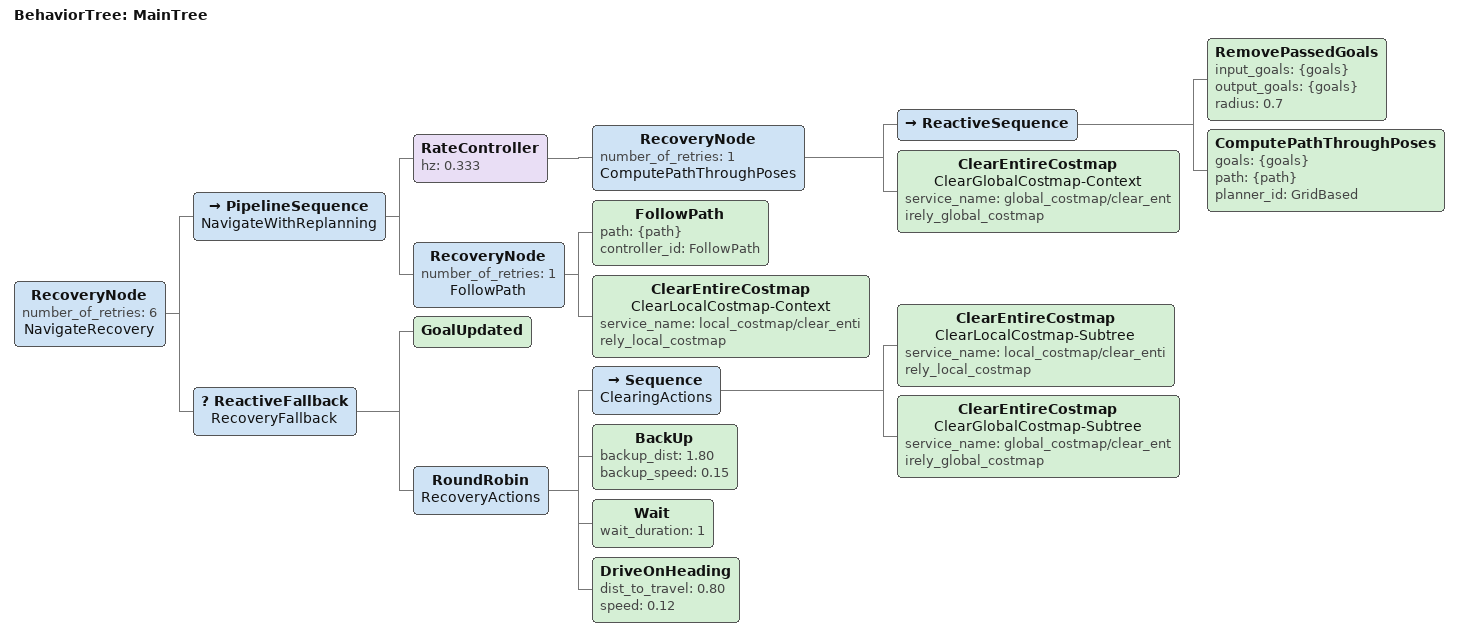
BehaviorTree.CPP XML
<!--
  Ackermann version: Spin removed, with longer reverse recovery for large wheelbase vehicles.
-->
<root main_tree_to_execute="MainTree">
  <BehaviorTree ID="MainTree">
    <RecoveryNode number_of_retries="6" name="NavigateRecovery">
      <PipelineSequence name="NavigateWithReplanning">
        <RateController hz="0.333">
          <RecoveryNode number_of_retries="1" name="ComputePathThroughPoses">
            <ReactiveSequence>
              <RemovePassedGoals input_goals="{goals}" output_goals="{goals}" radius="0.7"/>
              <ComputePathThroughPoses goals="{goals}" path="{path}" planner_id="GridBased"/>
            </ReactiveSequence>
            <ClearEntireCostmap name="ClearGlobalCostmap-Context" service_name="global_costmap/clear_entirely_global_costmap"/>
          </RecoveryNode>
        </RateController>
        <RecoveryNode number_of_retries="1" name="FollowPath">
          <FollowPath path="{path}" controller_id="FollowPath"/>
          <ClearEntireCostmap name="ClearLocalCostmap-Context" service_name="local_costmap/clear_entirely_local_costmap"/>
        </RecoveryNode>
      </PipelineSequence>
      <ReactiveFallback name="RecoveryFallback">
        <GoalUpdated/>
        <RoundRobin name="RecoveryActions">
          <Sequence name="ClearingActions">
            <ClearEntireCostmap name="ClearLocalCostmap-Subtree" service_name="local_costmap/clear_entirely_local_costmap"/>
            <ClearEntireCostmap name="ClearGlobalCostmap-Subtree" service_name="global_costmap/clear_entirely_global_costmap"/>
          </Sequence>
          <BackUp backup_dist="1.80" backup_speed="0.15"/>
          <Wait wait_duration="1"/>
          <DriveOnHeading dist_to_travel="0.80" speed="0.12"/>
        </RoundRobin>
      </ReactiveFallback>
    </RecoveryNode>
  </BehaviorTree>
</root>
